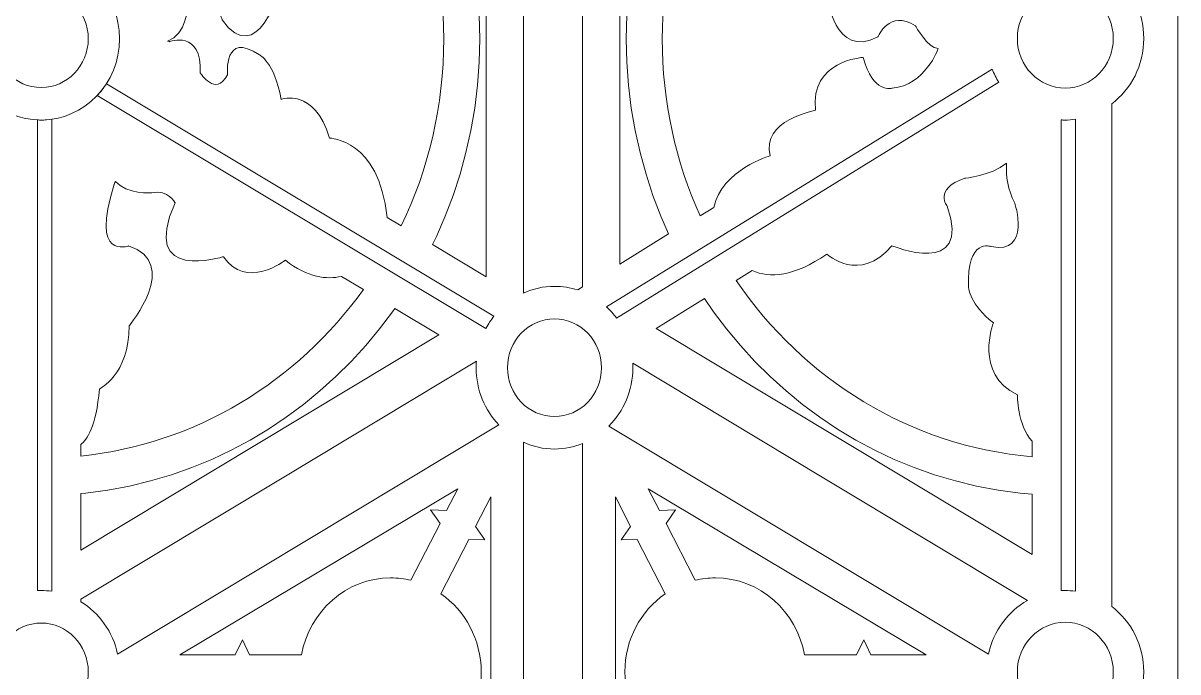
# Model space of a CAD drawing. Header units: centimetres. Extents: x 10.1 to 16.7, y -9.5 to 9.5.
# Drawn here: x 13.382 to 16.738, y 0.955 to 2.842 of the extents above; entities that cross this region are included whole.
import ezdxf

# ---------------------------------------------------------------- set-up
doc = ezdxf.new("R2010")
doc.units = ezdxf.units.CM
doc.header["$MEASUREMENT"] = 0
doc.layers.add('layer 1', color=7, linetype='Continuous')

msp = doc.modelspace()

# ---------------------------------------------------------------- linework, layer by layer
at = {"layer": 'layer 1', "color": 250, "lineweight": 9}
for points, knots in [([(10.14539, 9.49999), (10.14539, 9.49999), (16.7385, 9.49999), (16.7385, 9.49999), (16.7385, 9.49999), (16.7385, 9.49999), (16.7385, -9.50001), (16.7385, -9.50001), (16.7385, -9.50001), (16.7385, -9.50001), (10.14539, -9.50001), (10.14539, -9.50001), (10.14539, -9.50001), (10.14539, -9.50001), (10.14539, 9.49999), (10.14539, 9.49999)], [0, 0, 0, 0, 0.2, 0.2, 0.2, 0.2, 0.4, 0.4, 0.4, 0.4, 0.6, 0.6, 0.6, 0.6, 1, 1, 1, 1]), ([(14.83605, 3.53308), (14.83605, 3.53308), (14.83605, 2.78343), (14.83605, 2.78343), (14.83605, 2.78343), (14.83605, 2.78343), (14.83605, 2.05681), (14.83605, 2.05681)], [0, 0, 0, 0, 0.3333333, 0.3333333, 0.3333333, 0.3333333, 1, 1, 1, 1]), ([(14.63172, 3.2522), (14.63172, 3.2522), (14.65182, 3.19052), (14.65182, 3.19052), (14.65182, 3.19052), (14.65182, 3.19052), (14.66903, 3.12753), (14.66903, 3.12753), (14.66903, 3.12753), (14.66903, 3.12753), (14.68332, 3.06334), (14.68332, 3.06334), (14.68332, 3.06334), (14.68332, 3.06334), (14.69456, 2.99803), (14.69456, 2.99803), (14.69456, 2.99803), (14.69456, 2.99803), (14.70268, 2.9317), (14.70268, 2.9317), (14.70268, 2.9317), (14.70268, 2.9317), (14.70761, 2.86442), (14.70761, 2.86442), (14.70761, 2.86442), (14.70761, 2.86442), (14.70929, 2.79634), (14.70929, 2.79634), (14.70929, 2.79634), (14.70929, 2.79634), (14.70761, 2.72825), (14.70761, 2.72825), (14.70761, 2.72825), (14.70761, 2.72825), (14.70268, 2.66099), (14.70268, 2.66099), (14.70268, 2.66099), (14.70268, 2.66099), (14.69456, 2.59464), (14.69456, 2.59464), (14.69456, 2.59464), (14.69456, 2.59464), (14.68332, 2.52934), (14.68332, 2.52934), (14.68332, 2.52934), (14.68332, 2.52934), (14.66903, 2.46514), (14.66903, 2.46514), (14.66903, 2.46514), (14.66903, 2.46514), (14.65182, 2.40216), (14.65182, 2.40216), (14.65182, 2.40216), (14.65182, 2.40216), (14.63172, 2.3405), (14.63172, 2.3405), (14.63172, 2.3405), (14.63172, 2.3405), (14.60883, 2.28019), (14.60883, 2.28019), (14.60883, 2.28019), (14.60883, 2.28019), (14.58324, 2.22138), (14.58324, 2.22138), (14.58324, 2.22138), (14.58324, 2.22138), (14.57146, 2.19751), (14.57146, 2.19751), (14.57146, 2.19751), (14.57146, 2.19751), (14.72825, 2.10354), (14.72825, 2.10354), (14.72825, 2.10354), (14.72825, 2.10354), (14.72825, 3.49042), (14.72825, 3.49042)], [0, 0, 0, 0, 0.05, 0.05, 0.05, 0.05, 0.1, 0.1, 0.1, 0.1, 0.15, 0.15, 0.15, 0.15, 0.2, 0.2, 0.2, 0.2, 0.25, 0.25, 0.25, 0.25, 0.3, 0.3, 0.3, 0.3, 0.35, 0.35, 0.35, 0.35, 0.4, 0.4, 0.4, 0.4, 0.45, 0.45, 0.45, 0.45, 0.5, 0.5, 0.5, 0.5, 0.55, 0.55, 0.55, 0.55, 0.6, 0.6, 0.6, 0.6, 0.65, 0.65, 0.65, 0.65, 0.7, 0.7, 0.7, 0.7, 0.75, 0.75, 0.75, 0.75, 0.8, 0.8, 0.8, 0.8, 0.85, 0.85, 0.85, 0.85, 0.9, 0.9, 0.9, 0.9, 1, 1, 1, 1]), ([(14.99391, 2.06572), (14.99391, 2.06572), (15.00825, 2.07457), (15.00825, 2.07457), (15.00825, 2.07457), (15.00825, 2.07457), (15.00825, 2.78343), (15.00825, 2.78343), (15.00825, 2.78343), (15.00825, 2.78343), (15.00825, 3.46741), (15.00825, 3.46741)], [0, 0, 0, 0, 0.25, 0.25, 0.25, 0.25, 0.5, 0.5, 0.5, 0.5, 1, 1, 1, 1]), ([(15.23548, 3.31034), (15.23548, 3.31034), (15.24259, 3.32671), (15.24259, 3.32671), (15.24259, 3.32671), (15.24259, 3.32671), (15.11606, 3.40267), (15.11606, 3.40267), (15.11606, 3.40267), (15.11606, 3.40267), (15.11606, 2.14111), (15.11606, 2.14111), (15.11606, 2.14111), (15.11606, 2.14111), (15.25791, 2.22864), (15.25791, 2.22864), (15.25791, 2.22864), (15.25791, 2.22864), (15.23548, 2.28019), (15.23548, 2.28019), (15.23548, 2.28019), (15.23548, 2.28019), (15.21259, 2.3405), (15.21259, 2.3405), (15.21259, 2.3405), (15.21259, 2.3405), (15.19249, 2.40216), (15.19249, 2.40216), (15.19249, 2.40216), (15.19249, 2.40216), (15.17527, 2.46514), (15.17527, 2.46514), (15.17527, 2.46514), (15.17527, 2.46514), (15.16099, 2.52934), (15.16099, 2.52934), (15.16099, 2.52934), (15.16099, 2.52934), (15.14974, 2.59464), (15.14974, 2.59464), (15.14974, 2.59464), (15.14974, 2.59464), (15.14162, 2.66099), (15.14162, 2.66099), (15.14162, 2.66099), (15.14162, 2.66099), (15.1367, 2.72825), (15.1367, 2.72825), (15.1367, 2.72825), (15.1367, 2.72825), (15.13501, 2.79634), (15.13501, 2.79634), (15.13501, 2.79634), (15.13501, 2.79634), (15.1367, 2.86442), (15.1367, 2.86442), (15.1367, 2.86442), (15.1367, 2.86442), (15.14162, 2.9317), (15.14162, 2.9317), (15.14162, 2.9317), (15.14162, 2.9317), (15.14974, 2.99803), (15.14974, 2.99803), (15.14974, 2.99803), (15.14974, 2.99803), (15.16099, 3.06334), (15.16099, 3.06334), (15.16099, 3.06334), (15.16099, 3.06334), (15.17527, 3.12753), (15.17527, 3.12753), (15.17527, 3.12753), (15.17527, 3.12753), (15.19249, 3.19052), (15.19249, 3.19052), (15.19249, 3.19052), (15.19249, 3.19052), (15.21259, 3.2522), (15.21259, 3.2522), (15.21259, 3.2522), (15.21259, 3.2522), (15.23227, 3.30402), (15.23227, 3.30402), (15.23227, 3.30402), (15.23227, 3.30402), (15.23548, 3.31034), (15.23548, 3.31034)], [0, 0, 0, 0, 0.0434783, 0.0434783, 0.0434783, 0.0434783, 0.0869565, 0.0869565, 0.0869565, 0.0869565, 0.1304348, 0.1304348, 0.1304348, 0.1304348, 0.173913, 0.173913, 0.173913, 0.173913, 0.2173913, 0.2173913, 0.2173913, 0.2173913, 0.2608696, 0.2608696, 0.2608696, 0.2608696, 0.3043478, 0.3043478, 0.3043478, 0.3043478, 0.3478261, 0.3478261, 0.3478261, 0.3478261, 0.3913043, 0.3913043, 0.3913043, 0.3913043, 0.4347826, 0.4347826, 0.4347826, 0.4347826, 0.4782609, 0.4782609, 0.4782609, 0.4782609, 0.5217391, 0.5217391, 0.5217391, 0.5217391, 0.5652174, 0.5652174, 0.5652174, 0.5652174, 0.6086957, 0.6086957, 0.6086957, 0.6086957, 0.6521739, 0.6521739, 0.6521739, 0.6521739, 0.6956522, 0.6956522, 0.6956522, 0.6956522, 0.7391304, 0.7391304, 0.7391304, 0.7391304, 0.7826087, 0.7826087, 0.7826087, 0.7826087, 0.826087, 0.826087, 0.826087, 0.826087, 0.8695652, 0.8695652, 0.8695652, 0.8695652, 0.9130435, 0.9130435, 0.9130435, 0.9130435, 1, 1, 1, 1]), ([(14.428, 3.30402), (14.41641, 3.24484), (14.38065, 3.11015), (14.27799, 3.08457), (14.27799, 3.08457), (14.27799, 3.08457), (14.28595, 2.90865), (14.12711, 2.93888), (14.12711, 2.93888), (14.12711, 2.93888), (14.06358, 2.708), (13.96034, 2.85092), (13.96034, 2.85092), (13.96034, 2.85092), (13.93913, 2.94438), (13.85972, 2.89215), (13.85972, 2.89215), (13.85972, 2.89215), (13.85972, 2.80878), (13.80112, 2.78916)], [0, 0, 0, 0, 0.1666667, 0.1666667, 0.1666667, 0.1666667, 0.3333333, 0.3333333, 0.3333333, 0.3333333, 0.5, 0.5, 0.5, 0.5, 0.6666667, 0.6666667, 0.6666667, 0.6666667, 1, 1, 1, 1]), ([(14.48094, 2.25179), (14.56001, 2.41585), (14.60463, 2.60081), (14.60463, 2.79634), (14.60463, 2.79634), (14.60463, 2.97734), (14.56637, 3.14931), (14.49751, 3.30402)], [0, 0, 0, 0, 0.3333333, 0.3333333, 0.3333333, 0.3333333, 1, 1, 1, 1]), ([(15.34973, 2.28111), (15.2792, 2.43777), (15.23966, 2.61238), (15.23966, 2.79634), (15.23966, 2.79634), (15.23966, 2.96555), (15.27307, 3.12689), (15.33333, 3.27358)], [0, 0, 0, 0, 0.3333333, 0.3333333, 0.3333333, 0.3333333, 1, 1, 1, 1]), ([(15.46146, 3.19677), (15.47632, 3.1509), (15.51512, 3.10592), (15.5968, 3.07236), (15.5968, 3.07236), (15.5968, 3.07236), (15.61533, 2.90607), (15.72036, 2.91885), (15.72036, 2.91885), (15.72036, 2.91885), (15.73888, 2.7355), (15.86654, 2.80159), (15.86654, 2.80159), (15.86654, 2.80159), (15.89949, 2.8826), (15.97569, 2.83358), (15.97569, 2.83358), (15.97569, 2.83358), (16.01276, 2.76749), (16.04155, 2.76749), (16.04155, 2.76749), (16.04155, 2.76749), (16.00449, 2.66087), (15.90774, 2.65235), (15.90774, 2.65235), (15.90774, 2.65235), (15.85215, 2.63529), (15.82329, 2.7419), (15.82329, 2.7419), (15.82329, 2.7419), (15.66887, 2.73336), (15.68534, 2.58838), (15.68534, 2.58838), (15.68534, 2.58838), (15.52473, 2.55854), (15.55355, 2.4562), (15.55355, 2.4562), (15.55355, 2.4562), (15.4122, 2.41481), (15.38965, 2.30595)], [0, 0, 0, 0, 0.0909091, 0.0909091, 0.0909091, 0.0909091, 0.1818182, 0.1818182, 0.1818182, 0.1818182, 0.2727273, 0.2727273, 0.2727273, 0.2727273, 0.3636364, 0.3636364, 0.3636364, 0.3636364, 0.4545455, 0.4545455, 0.4545455, 0.4545455, 0.5454545, 0.5454545, 0.5454545, 0.5454545, 0.6363636, 0.6363636, 0.6363636, 0.6363636, 0.7272727, 0.7272727, 0.7272727, 0.7272727, 0.8181818, 0.8181818, 0.8181818, 0.8181818, 1, 1, 1, 1]), ([(13.66225, 2.79634), (13.66225, 2.66607), (13.55992, 2.55983), (13.43449, 2.55983), (13.43449, 2.55983), (13.30905, 2.55983), (13.2067, 2.66607), (13.2067, 2.79634), (13.2067, 2.79634), (13.2067, 2.92659), (13.30905, 3.03284), (13.43449, 3.03284), (13.43449, 3.03284), (13.55992, 3.03284), (13.66225, 2.92659), (13.66225, 2.79634)], [0, 0, 0, 0, 0.2, 0.2, 0.2, 0.2, 0.4, 0.4, 0.4, 0.4, 0.6, 0.6, 0.6, 0.6, 1, 1, 1, 1]), ([(16.54611, 2.98795), (16.60252, 2.94479), (16.63924, 2.87536), (16.63924, 2.79729), (16.63924, 2.79729), (16.63924, 2.71923), (16.60252, 2.64979), (16.54611, 2.60662)], [0, 0, 0, 0, 0.3333333, 0.3333333, 0.3333333, 0.3333333, 1, 1, 1, 1]), ([(13.57128, 2.79634), (13.57128, 2.7181), (13.50982, 2.6543), (13.43449, 2.6543), (13.43449, 2.6543), (13.35913, 2.6543), (13.29769, 2.7181), (13.29769, 2.79634), (13.29769, 2.79634), (13.29769, 2.87458), (13.35913, 2.93838), (13.43449, 2.93838), (13.43449, 2.93838), (13.50982, 2.93838), (13.57128, 2.87458), (13.57128, 2.79634)], [0, 0, 0, 0, 0.2, 0.2, 0.2, 0.2, 0.4, 0.4, 0.4, 0.4, 0.6, 0.6, 0.6, 0.6, 1, 1, 1, 1]), ([(16.55063, 2.79729), (16.55063, 2.71756), (16.48802, 2.65254), (16.41122, 2.65254), (16.41122, 2.65254), (16.33443, 2.65254), (16.27181, 2.71756), (16.27181, 2.79729), (16.27181, 2.79729), (16.27181, 2.87703), (16.33443, 2.94204), (16.41122, 2.94204), (16.41122, 2.94204), (16.48802, 2.94204), (16.55063, 2.87703), (16.55063, 2.79729)], [0, 0, 0, 0, 0.2, 0.2, 0.2, 0.2, 0.4, 0.4, 0.4, 0.4, 0.6, 0.6, 0.6, 0.6, 1, 1, 1, 1]), ([(13.80681, 2.78772), (13.80681, 2.78772), (13.90207, 2.82344), (13.89679, 2.69701), (13.89679, 2.69701), (13.89679, 2.69701), (13.94178, 2.62553), (13.97619, 2.69151), (13.97619, 2.69151), (13.97619, 2.69151), (13.96297, 2.8207), (14.06887, 2.74923), (14.06887, 2.74923), (14.06887, 2.74923), (14.11122, 2.72999), (14.13239, 2.62005), (14.13239, 2.62005), (14.13239, 2.62005), (14.22768, 2.65577), (14.27267, 2.50735), (14.27267, 2.50735), (14.27267, 2.50735), (14.41681, 2.50484), (14.43964, 2.27656)], [0, 0, 0, 0, 0.1428571, 0.1428571, 0.1428571, 0.1428571, 0.2857143, 0.2857143, 0.2857143, 0.2857143, 0.4285714, 0.4285714, 0.4285714, 0.4285714, 0.5714286, 0.5714286, 0.5714286, 0.5714286, 0.7142857, 0.7142857, 0.7142857, 0.7142857, 1, 1, 1, 1]), ([(13.46556, 2.56205), (13.45538, 2.56061), (13.44503, 2.55983), (13.43449, 2.55983), (13.43449, 2.55983), (13.43086, 2.55983), (13.42726, 2.55993), (13.42372, 2.56011)], [0, 0, 0, 0, 0.3333333, 0.3333333, 0.3333333, 0.3333333, 1, 1, 1, 1]), ([(16.44089, 2.56205), (16.43074, 2.56061), (16.42036, 2.55983), (16.40984, 2.55983), (16.40984, 2.55983), (16.40622, 2.55983), (16.40262, 2.55993), (16.39905, 2.56011)], [0, 0, 0, 0, 0.3333333, 0.3333333, 0.3333333, 0.3333333, 1, 1, 1, 1]), ([(15.50094, 2.1219), (15.55206, 2.10053), (15.62286, 2.10348), (15.71774, 2.17032), (15.71774, 2.17032), (15.71774, 2.17032), (15.81335, 2.0821), (15.90678, 2.19457), (15.90678, 2.19457), (15.90678, 2.19457), (16.14042, 2.09753), (16.06821, 2.30925), (16.06821, 2.30925), (16.06821, 2.30925), (16.02572, 2.35778), (16.11915, 2.39085), (16.11915, 2.39085), (16.11915, 2.39085), (16.19193, 2.39617), (16.24063, 2.43489), (16.24063, 2.43489), (16.23821, 2.39625), (16.24406, 2.35671), (16.26396, 2.31976), (16.26396, 2.31976), (16.26396, 2.31976), (16.3134, 2.16839), (16.19601, 2.19184), (16.19601, 2.19184), (16.19601, 2.19184), (16.12394, 2.21957), (16.13012, 2.07247), (16.13012, 2.07247), (16.13012, 2.07247), (16.13423, 2.02341), (16.20216, 1.97012), (16.20216, 1.97012), (16.20216, 1.97012), (16.14452, 1.82088), (16.27217, 1.7612), (16.27217, 1.7612), (16.27217, 1.7612), (16.27083, 1.67286), (16.31534, 1.62582)], [0, 0, 0, 0, 0.0833333, 0.0833333, 0.0833333, 0.0833333, 0.1666667, 0.1666667, 0.1666667, 0.1666667, 0.25, 0.25, 0.25, 0.25, 0.3333333, 0.3333333, 0.3333333, 0.3333333, 0.4166667, 0.4166667, 0.4166667, 0.4166667, 0.5, 0.5, 0.5, 0.5, 0.5833333, 0.5833333, 0.5833333, 0.5833333, 0.6666667, 0.6666667, 0.6666667, 0.6666667, 0.75, 0.75, 0.75, 0.75, 0.8333333, 0.8333333, 0.8333333, 0.8333333, 1, 1, 1, 1]), ([(13.54924, 1.6165), (13.56803, 1.62961), (13.59465, 1.66778), (13.60365, 1.77825), (13.60365, 1.77825), (13.60365, 1.77825), (13.69014, 1.81874), (13.69014, 1.9616), (13.69014, 1.9616), (13.69014, 1.9616), (13.84252, 2.14493), (13.68809, 2.19398), (13.68809, 2.19398), (13.68809, 2.19398), (13.57482, 2.15134), (13.64689, 2.37307), (13.64689, 2.37307), (13.64689, 2.37307), (13.64849, 2.37597), (13.64996, 2.38144), (13.64996, 2.38144), (13.68353, 2.34353), (13.7565, 2.34793), (13.7565, 2.34793), (13.7565, 2.34793), (13.80413, 2.35893), (13.82353, 2.3187), (13.82353, 2.3187), (13.82353, 2.3187), (13.71829, 2.08451), (13.96388, 2.16258), (13.96388, 2.16258), (13.96388, 2.16258), (14.02899, 2.06371), (14.14429, 2.15217), (14.14429, 2.15217), (14.14429, 2.15217), (14.20913, 2.10109), (14.26499, 2.09561), (14.30698, 2.10518)], [0, 0, 0, 0, 0.0909091, 0.0909091, 0.0909091, 0.0909091, 0.1818182, 0.1818182, 0.1818182, 0.1818182, 0.2727273, 0.2727273, 0.2727273, 0.2727273, 0.3636364, 0.3636364, 0.3636364, 0.3636364, 0.4545455, 0.4545455, 0.4545455, 0.4545455, 0.5454545, 0.5454545, 0.5454545, 0.5454545, 0.6363636, 0.6363636, 0.6363636, 0.6363636, 0.7272727, 0.7272727, 0.7272727, 0.7272727, 0.8181818, 0.8181818, 0.8181818, 0.8181818, 1, 1, 1, 1]), ([(14.83605, 2.05681), (14.86381, 2.06935), (14.89437, 2.07632), (14.92648, 2.07632), (14.92648, 2.07632), (14.94993, 2.07632), (14.9726, 2.07261), (14.99391, 2.06572)], [0, 0, 0, 0, 0.3333333, 0.3333333, 0.3333333, 0.3333333, 1, 1, 1, 1]), ([(16.31534, 1.47241), (16.31534, 1.47241), (16.27982, 1.47525), (16.27982, 1.47525), (16.27982, 1.47525), (16.27982, 1.47525), (16.21611, 1.48373), (16.21611, 1.48373), (16.21611, 1.48373), (16.21611, 1.48373), (16.15338, 1.49545), (16.15338, 1.49545), (16.15338, 1.49545), (16.15338, 1.49545), (16.09171, 1.51033), (16.09171, 1.51033), (16.09171, 1.51033), (16.09171, 1.51033), (16.03123, 1.52831), (16.03123, 1.52831), (16.03123, 1.52831), (16.03123, 1.52831), (15.97199, 1.54927), (15.97199, 1.54927), (15.97199, 1.54927), (15.97199, 1.54927), (15.91412, 1.57312), (15.91412, 1.57312), (15.91412, 1.57312), (15.91412, 1.57312), (15.85766, 1.5998), (15.85766, 1.5998), (15.85766, 1.5998), (15.85766, 1.5998), (15.80265, 1.6292), (15.80265, 1.6292), (15.80265, 1.6292), (15.80265, 1.6292), (15.74928, 1.66125), (15.74928, 1.66125), (15.74928, 1.66125), (15.74928, 1.66125), (15.69758, 1.69585), (15.69758, 1.69585), (15.69758, 1.69585), (15.69758, 1.69585), (15.64761, 1.73292), (15.64761, 1.73292), (15.64761, 1.73292), (15.64761, 1.73292), (15.59947, 1.77239), (15.59947, 1.77239), (15.59947, 1.77239), (15.59947, 1.77239), (15.55319, 1.81414), (15.55319, 1.81414), (15.55319, 1.81414), (15.55319, 1.81414), (15.50893, 1.85814), (15.50893, 1.85814), (15.50893, 1.85814), (15.50893, 1.85814), (15.46673, 1.90426), (15.46673, 1.90426), (15.46673, 1.90426), (15.46673, 1.90426), (15.42666, 1.95246), (15.42666, 1.95246), (15.42666, 1.95246), (15.42666, 1.95246), (15.38878, 2.00262), (15.38878, 2.00262), (15.38878, 2.00262), (15.38878, 2.00262), (15.36277, 2.04067), (15.36277, 2.04067), (15.36277, 2.04067), (15.36277, 2.04067), (15.22238, 1.95397), (15.22238, 1.95397), (15.22238, 1.95397), (15.22238, 1.95397), (16.31534, 1.29659), (16.31534, 1.29659), (16.31534, 1.29659), (16.31534, 1.29659), (16.31534, 1.47241), (16.31534, 1.47241)], [0, 0, 0, 0, 0.0434783, 0.0434783, 0.0434783, 0.0434783, 0.0869565, 0.0869565, 0.0869565, 0.0869565, 0.1304348, 0.1304348, 0.1304348, 0.1304348, 0.173913, 0.173913, 0.173913, 0.173913, 0.2173913, 0.2173913, 0.2173913, 0.2173913, 0.2608696, 0.2608696, 0.2608696, 0.2608696, 0.3043478, 0.3043478, 0.3043478, 0.3043478, 0.3478261, 0.3478261, 0.3478261, 0.3478261, 0.3913043, 0.3913043, 0.3913043, 0.3913043, 0.4347826, 0.4347826, 0.4347826, 0.4347826, 0.4782609, 0.4782609, 0.4782609, 0.4782609, 0.5217391, 0.5217391, 0.5217391, 0.5217391, 0.5652174, 0.5652174, 0.5652174, 0.5652174, 0.6086957, 0.6086957, 0.6086957, 0.6086957, 0.6521739, 0.6521739, 0.6521739, 0.6521739, 0.6956522, 0.6956522, 0.6956522, 0.6956522, 0.7391304, 0.7391304, 0.7391304, 0.7391304, 0.7826087, 0.7826087, 0.7826087, 0.7826087, 0.826087, 0.826087, 0.826087, 0.826087, 0.8695652, 0.8695652, 0.8695652, 0.8695652, 0.9130435, 0.9130435, 0.9130435, 0.9130435, 1, 1, 1, 1]), ([(14.46208, 2.01219), (14.46208, 2.01219), (14.45553, 2.00262), (14.45553, 2.00262), (14.45553, 2.00262), (14.45553, 2.00262), (14.41765, 1.95246), (14.41765, 1.95246), (14.41765, 1.95246), (14.41765, 1.95246), (14.37761, 1.90426), (14.37761, 1.90426), (14.37761, 1.90426), (14.37761, 1.90426), (14.33537, 1.85814), (14.33537, 1.85814), (14.33537, 1.85814), (14.33537, 1.85814), (14.29112, 1.81414), (14.29112, 1.81414), (14.29112, 1.81414), (14.29112, 1.81414), (14.24483, 1.77239), (14.24483, 1.77239), (14.24483, 1.77239), (14.24483, 1.77239), (14.1967, 1.73292), (14.1967, 1.73292), (14.1967, 1.73292), (14.1967, 1.73292), (14.14673, 1.69585), (14.14673, 1.69585), (14.14673, 1.69585), (14.14673, 1.69585), (14.09502, 1.66125), (14.09502, 1.66125), (14.09502, 1.66125), (14.09502, 1.66125), (14.04165, 1.6292), (14.04165, 1.6292), (14.04165, 1.6292), (14.04165, 1.6292), (13.98665, 1.5998), (13.98665, 1.5998), (13.98665, 1.5998), (13.98665, 1.5998), (13.93019, 1.57312), (13.93019, 1.57312), (13.93019, 1.57312), (13.93019, 1.57312), (13.87232, 1.54927), (13.87232, 1.54927), (13.87232, 1.54927), (13.87232, 1.54927), (13.81308, 1.52831), (13.81308, 1.52831), (13.81308, 1.52831), (13.81308, 1.52831), (13.75259, 1.51033), (13.75259, 1.51033), (13.75259, 1.51033), (13.75259, 1.51033), (13.69095, 1.49545), (13.69095, 1.49545), (13.69095, 1.49545), (13.69095, 1.49545), (13.6282, 1.48373), (13.6282, 1.48373), (13.6282, 1.48373), (13.6282, 1.48373), (13.56448, 1.47525), (13.56448, 1.47525), (13.56448, 1.47525), (13.56448, 1.47525), (13.54924, 1.47402), (13.54924, 1.47402), (13.54924, 1.47402), (13.54924, 1.47402), (13.54924, 1.3088), (13.54924, 1.3088), (13.54924, 1.3088), (13.54924, 1.3088), (14.59064, 1.93514), (14.59064, 1.93514), (14.59064, 1.93514), (14.59064, 1.93514), (14.46208, 2.01219), (14.46208, 2.01219)], [0, 0, 0, 0, 0.0434783, 0.0434783, 0.0434783, 0.0434783, 0.0869565, 0.0869565, 0.0869565, 0.0869565, 0.1304348, 0.1304348, 0.1304348, 0.1304348, 0.173913, 0.173913, 0.173913, 0.173913, 0.2173913, 0.2173913, 0.2173913, 0.2173913, 0.2608696, 0.2608696, 0.2608696, 0.2608696, 0.3043478, 0.3043478, 0.3043478, 0.3043478, 0.3478261, 0.3478261, 0.3478261, 0.3478261, 0.3913043, 0.3913043, 0.3913043, 0.3913043, 0.4347826, 0.4347826, 0.4347826, 0.4347826, 0.4782609, 0.4782609, 0.4782609, 0.4782609, 0.5217391, 0.5217391, 0.5217391, 0.5217391, 0.5652174, 0.5652174, 0.5652174, 0.5652174, 0.6086957, 0.6086957, 0.6086957, 0.6086957, 0.6521739, 0.6521739, 0.6521739, 0.6521739, 0.6956522, 0.6956522, 0.6956522, 0.6956522, 0.7391304, 0.7391304, 0.7391304, 0.7391304, 0.7826087, 0.7826087, 0.7826087, 0.7826087, 0.826087, 0.826087, 0.826087, 0.826087, 0.8695652, 0.8695652, 0.8695652, 0.8695652, 0.9130435, 0.9130435, 0.9130435, 0.9130435, 1, 1, 1, 1]), ([(15.06328, 1.83981), (15.06328, 1.76159), (15.00184, 1.69776), (14.92648, 1.69776), (14.92648, 1.69776), (14.85112, 1.69776), (14.78969, 1.76159), (14.78969, 1.83981), (14.78969, 1.83981), (14.78969, 1.91805), (14.85112, 1.98187), (14.92648, 1.98187), (14.92648, 1.98187), (15.00184, 1.98187), (15.06328, 1.91805), (15.06328, 1.83981)], [0, 0, 0, 0, 0.2, 0.2, 0.2, 0.2, 0.4, 0.4, 0.4, 0.4, 0.6, 0.6, 0.6, 0.6, 1, 1, 1, 1]), ([(14.6994, 1.85828), (14.6994, 1.85828), (14.13529, 1.51897), (14.13529, 1.51897), (14.13529, 1.51897), (14.13529, 1.51897), (13.54924, 1.16651), (13.54924, 1.16651), (13.54924, 1.16651), (13.54924, 1.16651), (13.54924, 1.15943), (13.54924, 1.15943)], [0, 0, 0, 0, 0.25, 0.25, 0.25, 0.25, 0.5, 0.5, 0.5, 0.5, 1, 1, 1, 1]), ([(14.76514, 1.67316), (14.72414, 1.71596), (14.69873, 1.7749), (14.69873, 1.83981), (14.69873, 1.83981), (14.69873, 1.84603), (14.69895, 1.85219), (14.6994, 1.85828)], [0, 0, 0, 0, 0.3333333, 0.3333333, 0.3333333, 0.3333333, 1, 1, 1, 1]), ([(16.30103, 1.16293), (16.30103, 1.16293), (15.70902, 1.51897), (15.70902, 1.51897), (15.70902, 1.51897), (15.70902, 1.51897), (15.15391, 1.85286), (15.15391, 1.85286)], [0, 0, 0, 0, 0.3333333, 0.3333333, 0.3333333, 0.3333333, 1, 1, 1, 1]), ([(15.00825, 1.61912), (14.98283, 1.60893), (14.95528, 1.60331), (14.92648, 1.60331), (14.92648, 1.60331), (14.89437, 1.60331), (14.86381, 1.61028), (14.83605, 1.62283)], [0, 0, 0, 0, 0.3333333, 0.3333333, 0.3333333, 0.3333333, 1, 1, 1, 1]), ([(13.83779, 1.0046), (13.83779, 1.0046), (14.64524, 1.48764), (14.64524, 1.48764), (14.64524, 1.48764), (14.64524, 1.48764), (14.61296, 1.4247), (14.61296, 1.4247), (14.61296, 1.4247), (14.61296, 1.4247), (14.5664, 1.42629), (14.5664, 1.42629), (14.5664, 1.42629), (14.5664, 1.42629), (14.59371, 1.38705), (14.59371, 1.38705), (14.59371, 1.38705), (14.59371, 1.38705), (14.50892, 1.2217), (14.50892, 1.2217)], [0, 0, 0, 0, 0.1666667, 0.1666667, 0.1666667, 0.1666667, 0.3333333, 0.3333333, 0.3333333, 0.3333333, 0.5, 0.5, 0.5, 0.5, 0.6666667, 0.6666667, 0.6666667, 0.6666667, 1, 1, 1, 1]), ([(16.00651, 1.0046), (16.00651, 1.0046), (15.19907, 1.48764), (15.19907, 1.48764), (15.19907, 1.48764), (15.19907, 1.48764), (15.23135, 1.4247), (15.23135, 1.4247), (15.23135, 1.4247), (15.23135, 1.4247), (15.27791, 1.42629), (15.27791, 1.42629), (15.27791, 1.42629), (15.27791, 1.42629), (15.25063, 1.38705), (15.25063, 1.38705), (15.25063, 1.38705), (15.25063, 1.38705), (15.33538, 1.2217), (15.33538, 1.2217)], [0, 0, 0, 0, 0.1666667, 0.1666667, 0.1666667, 0.1666667, 0.3333333, 0.3333333, 0.3333333, 0.3333333, 0.5, 0.5, 0.5, 0.5, 0.6666667, 0.6666667, 0.6666667, 0.6666667, 1, 1, 1, 1]), ([(14.59643, 1.18228), (14.59643, 1.18228), (14.67763, 1.34066), (14.67763, 1.34066), (14.67763, 1.34066), (14.67763, 1.34066), (14.7242, 1.33906), (14.7242, 1.33906), (14.7242, 1.33906), (14.7242, 1.33906), (14.69692, 1.37831), (14.69692, 1.37831), (14.69692, 1.37831), (14.69692, 1.37831), (14.74095, 1.46424), (14.74095, 1.46424)], [0, 0, 0, 0, 0.2, 0.2, 0.2, 0.2, 0.4, 0.4, 0.4, 0.4, 0.6, 0.6, 0.6, 0.6, 1, 1, 1, 1]), ([(14.74095, 1.46424), (14.74095, 1.46424), (14.74095, 0.46451), (14.74095, 0.46451), (14.74095, 0.46451), (14.74095, 0.46451), (14.70019, 0.54409), (14.70019, 0.54409), (14.70019, 0.54409), (14.70019, 0.54409), (14.72746, 0.58332), (14.72746, 0.58332), (14.72746, 0.58332), (14.72746, 0.58332), (14.68087, 0.58174), (14.68087, 0.58174), (14.68087, 0.58174), (14.68087, 0.58174), (14.60331, 0.73312), (14.60331, 0.73312)], [0, 0, 0, 0, 0.1666667, 0.1666667, 0.1666667, 0.1666667, 0.3333333, 0.3333333, 0.3333333, 0.3333333, 0.5, 0.5, 0.5, 0.5, 0.6666667, 0.6666667, 0.6666667, 0.6666667, 1, 1, 1, 1]), ([(15.10335, 1.46424), (15.10335, 1.46424), (15.10335, 0.46451), (15.10335, 0.46451), (15.10335, 0.46451), (15.10335, 0.46451), (15.14414, 0.54409), (15.14414, 0.54409), (15.14414, 0.54409), (15.14414, 0.54409), (15.11684, 0.58332), (15.11684, 0.58332), (15.11684, 0.58332), (15.11684, 0.58332), (15.16344, 0.58174), (15.16344, 0.58174), (15.16344, 0.58174), (15.16344, 0.58174), (15.24102, 0.73312), (15.24102, 0.73312)], [0, 0, 0, 0, 0.1666667, 0.1666667, 0.1666667, 0.1666667, 0.3333333, 0.3333333, 0.3333333, 0.3333333, 0.5, 0.5, 0.5, 0.5, 0.6666667, 0.6666667, 0.6666667, 0.6666667, 1, 1, 1, 1]), ([(15.24788, 1.18228), (15.24788, 1.18228), (15.1667, 1.34066), (15.1667, 1.34066), (15.1667, 1.34066), (15.1667, 1.34066), (15.12011, 1.33906), (15.12011, 1.33906), (15.12011, 1.33906), (15.12011, 1.33906), (15.14738, 1.37831), (15.14738, 1.37831), (15.14738, 1.37831), (15.14738, 1.37831), (15.10335, 1.46424), (15.10335, 1.46424)], [0, 0, 0, 0, 0.2, 0.2, 0.2, 0.2, 0.4, 0.4, 0.4, 0.4, 0.6, 0.6, 0.6, 0.6, 1, 1, 1, 1]), ([(14.50892, 1.2217), (14.48997, 1.22621), (14.47029, 1.2286), (14.4501, 1.2286), (14.4501, 1.2286), (14.32132, 1.2286), (14.21362, 1.13174), (14.19113, 1.0046)], [0, 0, 0, 0, 0.3333333, 0.3333333, 0.3333333, 0.3333333, 1, 1, 1, 1]), ([(15.33538, 1.2217), (15.35433, 1.22621), (15.37402, 1.2286), (15.39421, 1.2286), (15.39421, 1.2286), (15.52299, 1.2286), (15.63068, 1.13174), (15.65318, 1.0046)], [0, 0, 0, 0, 0.3333333, 0.3333333, 0.3333333, 0.3333333, 1, 1, 1, 1]), ([(13.42372, 1.19153), (13.42726, 1.19169), (13.43086, 1.19179), (13.43449, 1.19179), (13.43449, 1.19179), (13.44503, 1.19179), (13.45538, 1.19104), (13.46556, 1.18957)], [0, 0, 0, 0, 0.3333333, 0.3333333, 0.3333333, 0.3333333, 1, 1, 1, 1]), ([(14.60331, 0.73312), (14.66987, 0.7828), (14.71338, 0.86389), (14.71338, 0.95522), (14.71338, 0.95522), (14.71338, 1.04963), (14.66689, 1.13312), (14.59643, 1.18228)], [0, 0, 0, 0, 0.3333333, 0.3333333, 0.3333333, 0.3333333, 1, 1, 1, 1]), ([(15.24102, 0.73312), (15.17443, 0.7828), (15.13093, 0.86389), (15.13093, 0.95522), (15.13093, 0.95522), (15.13093, 1.04963), (15.17744, 1.13312), (15.24788, 1.18228)], [0, 0, 0, 0, 0.3333333, 0.3333333, 0.3333333, 0.3333333, 1, 1, 1, 1]), ([(16.39905, 1.19153), (16.40262, 1.19169), (16.40622, 1.19179), (16.40984, 1.19179), (16.40984, 1.19179), (16.42036, 1.19179), (16.43074, 1.19104), (16.44089, 1.18957)], [0, 0, 0, 0, 0.3333333, 0.3333333, 0.3333333, 0.3333333, 1, 1, 1, 1]), ([(16.54611, 1.14564), (16.60252, 1.10247), (16.63924, 1.03304), (16.63924, 0.95498), (16.63924, 0.95498), (16.63924, 0.87692), (16.60252, 0.80749), (16.54611, 0.76431)], [0, 0, 0, 0, 0.3333333, 0.3333333, 0.3333333, 0.3333333, 1, 1, 1, 1]), ([(13.57128, 0.95529), (13.57128, 0.87707), (13.50982, 0.81325), (13.43449, 0.81325), (13.43449, 0.81325), (13.35913, 0.81325), (13.29769, 0.87707), (13.29769, 0.95529), (13.29769, 0.95529), (13.29769, 1.03353), (13.35913, 1.09735), (13.43449, 1.09735), (13.43449, 1.09735), (13.50982, 1.09735), (13.57128, 1.03353), (13.57128, 0.95529)], [0, 0, 0, 0, 0.2, 0.2, 0.2, 0.2, 0.4, 0.4, 0.4, 0.4, 0.6, 0.6, 0.6, 0.6, 1, 1, 1, 1]), ([(16.55063, 0.95498), (16.55063, 0.87525), (16.48802, 0.81023), (16.41122, 0.81023), (16.41122, 0.81023), (16.33443, 0.81023), (16.27181, 0.87525), (16.27181, 0.95498), (16.27181, 0.95498), (16.27181, 1.0347), (16.33443, 1.09973), (16.41122, 1.09973), (16.41122, 1.09973), (16.48802, 1.09973), (16.55063, 1.0347), (16.55063, 0.95498)], [0, 0, 0, 0, 0.2, 0.2, 0.2, 0.2, 0.4, 0.4, 0.4, 0.4, 0.6, 0.6, 0.6, 0.6, 1, 1, 1, 1]), ([(14.19113, 1.0046), (14.19113, 1.0046), (14.03968, 1.0046), (14.03968, 1.0046), (14.03968, 1.0046), (14.03968, 1.0046), (14.01916, 1.04804), (14.01916, 1.04804), (14.01916, 1.04804), (14.01916, 1.04804), (13.99866, 1.0046), (13.99866, 1.0046), (13.99866, 1.0046), (13.99866, 1.0046), (13.83779, 1.0046), (13.83779, 1.0046)], [0, 0, 0, 0, 0.2, 0.2, 0.2, 0.2, 0.4, 0.4, 0.4, 0.4, 0.6, 0.6, 0.6, 0.6, 1, 1, 1, 1]), ([(15.65318, 1.0046), (15.65318, 1.0046), (15.80462, 1.0046), (15.80462, 1.0046), (15.80462, 1.0046), (15.80462, 1.0046), (15.82515, 1.04804), (15.82515, 1.04804), (15.82515, 1.04804), (15.82515, 1.04804), (15.84567, 1.0046), (15.84567, 1.0046), (15.84567, 1.0046), (15.84567, 1.0046), (16.00651, 1.0046), (16.00651, 1.0046)], [0, 0, 0, 0, 0.2, 0.2, 0.2, 0.2, 0.4, 0.4, 0.4, 0.4, 0.6, 0.6, 0.6, 0.6, 1, 1, 1, 1])]:
    msp.add_open_spline(points, degree=3, knots=knots, dxfattribs=at)
for points in [[(13.80112, 2.78916), (13.80112, 2.78916), (13.80681, 2.78772), (13.80681, 2.78772)], [(16.19859, 2.70802), (16.19859, 2.70802), (15.07776, 2.01635), (15.07776, 2.01635)], [(16.21774, 2.66953), (16.21026, 2.68165), (16.20385, 2.69453), (16.19859, 2.70802)], [(13.62386, 2.66523), (13.61599, 2.653), (13.60702, 2.64157), (13.59716, 2.63108)], [(14.75058, 1.98977), (14.75058, 1.98977), (13.62386, 2.66523), (13.62386, 2.66523)], [(15.10694, 1.98384), (15.10694, 1.98384), (16.21774, 2.66953), (16.21774, 2.66953)], [(13.59716, 2.63108), (13.59716, 2.63108), (14.72701, 1.95374), (14.72701, 1.95374)], [(16.54611, 2.60662), (16.54611, 2.60662), (16.54611, 1.14564), (16.54611, 1.14564)], [(13.42372, 2.56011), (13.42372, 2.56011), (13.42372, 1.19153), (13.42372, 1.19153)], [(13.46556, 1.18957), (13.46556, 1.18957), (13.46556, 2.56205), (13.46556, 2.56205)], [(16.39905, 2.56011), (16.39905, 2.56011), (16.39905, 1.19153), (16.39905, 1.19153)], [(16.44089, 1.18957), (16.44089, 1.18957), (16.44089, 2.56205), (16.44089, 2.56205)], [(15.38965, 2.30595), (15.38965, 2.30595), (15.34973, 2.28111), (15.34973, 2.28111)], [(14.43964, 2.27656), (14.43964, 2.27656), (14.48094, 2.25179), (14.48094, 2.25179)], [(15.4548, 2.09319), (15.4548, 2.09319), (15.50094, 2.1219), (15.50094, 2.1219)], [(14.30698, 2.10518), (14.30698, 2.10518), (14.37103, 2.06677), (14.37103, 2.06677)], [(16.31534, 1.58104), (15.96077, 1.61081), (15.64992, 1.80646), (15.4548, 2.09319)], [(14.37103, 2.06677), (14.17893, 1.79986), (13.88447, 1.6172), (13.54924, 1.58293)], [(15.07776, 2.01635), (15.08841, 2.00649), (15.09818, 1.99559), (15.10694, 1.98384)], [(14.72701, 1.95374), (14.73381, 1.96652), (14.74169, 1.97858), (14.75058, 1.98977)], [(15.15391, 1.85286), (15.15413, 1.84855), (15.15424, 1.8442), (15.15424, 1.83981)], [(15.15424, 1.83981), (15.15424, 1.77323), (15.12753, 1.71293), (15.08462, 1.66988)], [(13.65671, 1.00711), (13.65671, 1.00711), (14.76514, 1.67316), (14.76514, 1.67316)], [(15.08462, 1.66988), (15.08462, 1.66988), (16.1876, 1.00711), (16.1876, 1.00711)], [(13.54924, 1.58293), (13.54924, 1.58293), (13.54924, 1.6165), (13.54924, 1.6165)], [(14.83605, 1.62283), (14.83605, 1.62283), (14.83605, 0.29429), (14.83605, 0.29429)], [(15.00825, 0.29799), (15.00825, 0.29799), (15.00825, 1.61912), (15.00825, 1.61912)], [(16.31534, 1.62582), (16.31534, 1.62582), (16.31534, 1.58104), (16.31534, 1.58104)], [(13.54924, 1.15943), (13.60294, 1.12673), (13.64267, 1.07189), (13.65671, 1.00711)], [(16.1876, 1.00711), (16.20216, 1.07424), (16.24434, 1.13073), (16.30103, 1.16293)]]:
    msp.add_open_spline(points, degree=3, dxfattribs=at)

doc.saveas('drawing.dxf')
